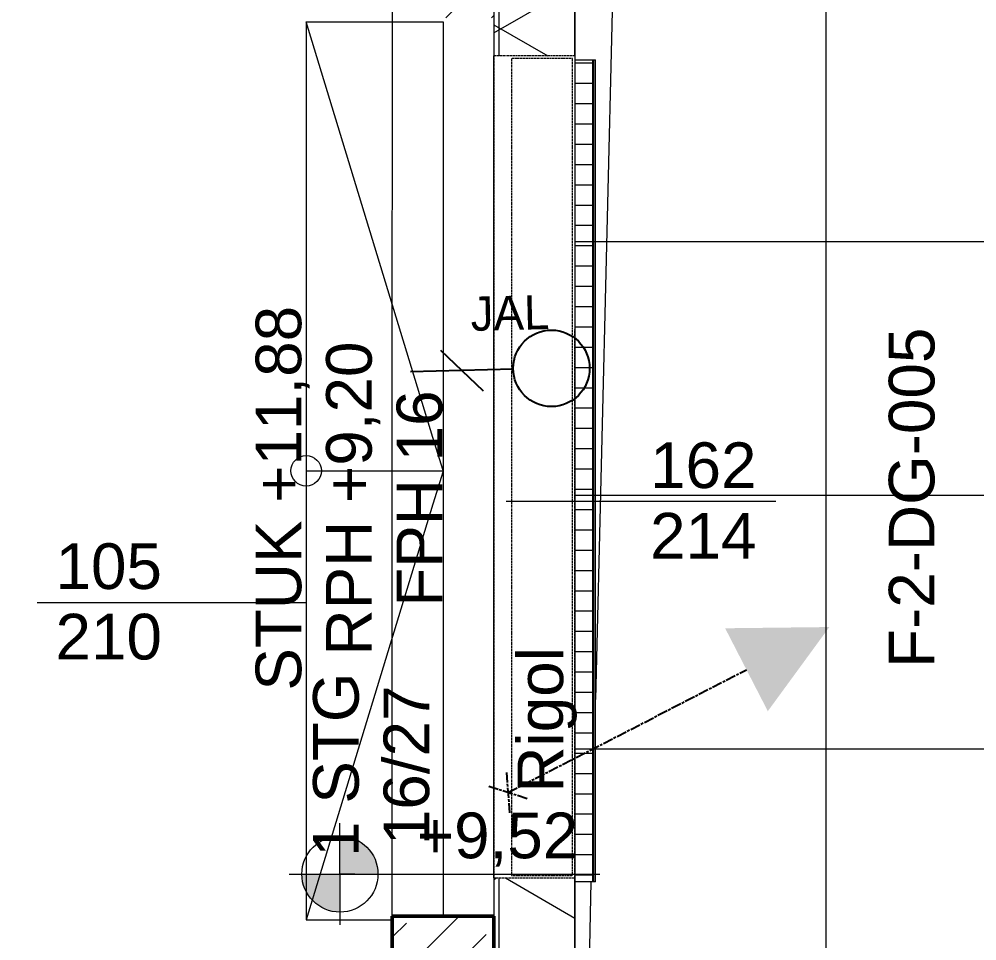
# Model space of a CAD drawing. Header units: metres. Extents: x -17679 to 22565, y -12299 to 33430.
# Drawn here: x 8060 to 9947, y 21630 to 23446 of the extents above; entities that cross this region are included whole.
import ezdxf
from ezdxf.enums import TextEntityAlignment as Align

# ---------------------------------------------------------------- set-up
doc = ezdxf.new("R2010")
doc.units = ezdxf.units.M
doc.linetypes.add('ACAD_ISO08W100', pattern=[36, 24, -3, 6, -3])
doc.linetypes.add('Verdeckt', pattern=[0.003, 0.002, -0.001])
doc.layers.get('0').update_dxf_attribs({"color": 252})
for name, color, linetype, lineweight in [('A-DETL-GENF_', 92, 'Continuous', 13), ('A-GLAZ-IDEN_', 152, 'Continuous', 9), ('A_Decken', 8, 'Continuous', 13), ('A_Durchbruch', 7, 'Verdeckt', 5), ('A_Raeume_', 7, 'Continuous', 5), ('A_Waende', 7, 'Continuous', 13), ('G-ANNO-DIMS_', 111, 'Continuous', 9), ('M-EQPM', 50, 'Continuous', 5), ('M-EQPM-IDEN_', 50, 'Continuous', 9), ('S-STRS', 31, 'Continuous', 13), ('S-STRS-ANNO_', 31, 'Continuous', 5), ('S-STRS-IDEN_', 31, 'Continuous', 9)]:
    doc.layers.add(name, color=color, linetype=linetype, lineweight=lineweight)
doc.layers.add('E_ERDUNG', color=150, linetype='ACAD_ISO08W100', true_color=0x0f87ff)
doc.layers.add('E_Steckdose+Schalter', color=150, linetype='Continuous', true_color=0x0b6cf4)
doc.styles.add('Arial_2', font='arial.ttf', dxfattribs={"height": 0.09})
doc.styles.add('ET_LEGENDE - Wohnung$0$ROMANS', font='romans.shx', dxfattribs={"width": 0.6})

# ---------------------------------------------------------------- blocks, each defined once
blk = doc.blocks.new('*U541')
blk.add_line((0, 65), (0, 240))
at = {"linetype": 'Continuous', "ltscale": 0.125}
blk.add_line((35.4, 187.9), (-35.4, 117.1), dxfattribs=at)
blk.add_circle((0, 0), 65)
at = {"style": 'ET_LEGENDE - Wohnung$0$ROMANS', "width": 0.6, "flags": 1}
for tag, p in [('RAUMBUCHNUMMER', (0, -400)), ('ANLAGE', (0, -550))]:
    blk.add_attdef(tag, text='', height=100, dxfattribs=at).set_placement(p, align=Align.MIDDLE)
for tag, p in [('TEILANLAGE_NR', (0, -700)), ('KOMPONENTE', (0, -850)), ('KOMPONENTE_NR', (0, -1000)), ('BEZEICHNUNG', (0, -1150)), ('TYP', (0, -1300)), ('HERSTELLER', (0, -1450)), ('MODEL', (0, -1600)), ('LEISTUNG_MAX', (0, -1750)), ('SPEZIFISCH_1', (0, -1900)), ('SPEZIFISCH_2', (0, -2050)), ('SPEZIFISCH_3', (0, -2200)), ('SPEZIFISCH_4', (0, -2350)), ('SPEZIFISCH_5', (0, -2500)), ('GEWERKE_CODE', (0, -2650)), ('LV_POS', (0, -2800)), ('ZAEHLER', (0, -2950)), ('PLATZHALTER_1', (0, -3100)), ('PLATZHALTER_2', (0, -3250)), ('PLATZHALTER_3', (0, -3400)), ('JOBLISTE_VDMA', (0, -3550)), ('ET_SPEZIFISCH_1', (0, -3700)), ('ET_SPEZIFISCH_2', (0, -3850)), ('ET_SPEZIFISCH_3', (0, -4000)), ('ET_SPEZIFISCH_4', (0, -4150)), ('ET_SPEZIFISCH_5', (0, -4300)), ('ET_SPEZIFISCH_6', (0, -4450)), ('ET_SPEZIFISCH_7', (0, -4600))]:
    blk.add_attdef(tag, text='', height=100, dxfattribs=at).set_placement(p, align=Align.MIDDLE_CENTER)
blk = doc.blocks.new('*U562')
for p, q in [((0, 0), (445.2, 445.2)), ((-17.9, 44), (17.9, -44)), ((47.5, 0), (-47.5, 0))]:
    blk.add_line(p, q)
blk.add_solid([(367.9, 522.6), (599.9, 599.9), (522.6, 367.9)])
at = {"style": 'ET_LEGENDE - Wohnung$0$ROMANS', "width": 0.6, "flags": 1}
for tag, p in [('RAUMBUCHNUMMER', (0, -300)), ('ANLAGE', (0, -450))]:
    blk.add_attdef(tag, text='', height=100, dxfattribs=at).set_placement(p, align=Align.MIDDLE)
for tag, p in [('TEILANLAGE_NR', (0, -600)), ('KOMPONENTE', (0, -750)), ('KOMPONENTE_NR', (0, -900)), ('BEZEICHNUNG', (0, -1050)), ('TYP', (0, -1200)), ('HERSTELLER', (0, -1350)), ('MODEL', (0, -1500)), ('LEISTUNG_MAX', (0, -1650)), ('SPEZIFISCH_1', (0, -1800)), ('SPEZIFISCH_2', (0, -1950)), ('SPEZIFISCH_3', (0, -2100)), ('SPEZIFISCH_4', (0, -2250)), ('SPEZIFISCH_5', (0, -2400)), ('GEWERKE_CODE', (0, -2550)), ('LV_POS', (0, -2700)), ('ZAEHLER', (0, -2850)), ('PLATZHALTER_1', (0, -3000)), ('PLATZHALTER_2', (0, -3150)), ('PLATZHALTER_3', (0, -3300)), ('JOBLISTE_VDMA', (0, -3450)), ('ET_SPEZIFISCH_1', (0, -3600)), ('ET_SPEZIFISCH_2', (0, -3750)), ('ET_SPEZIFISCH_3', (0, -3900)), ('ET_SPEZIFISCH_4', (0, -4050)), ('ET_SPEZIFISCH_5', (0, -4200)), ('ET_SPEZIFISCH_6', (0, -4350)), ('ET_SPEZIFISCH_7', (0, -4500))]:
    blk.add_attdef(tag, text='', height=100, dxfattribs=at).set_placement(p, align=Align.MIDDLE_CENTER)
blk = doc.blocks.new('HLS_Rigol - 20x8cm-V66-263_PP_03DG_BT2')
at = {"layer": 'M-EQPM'}
h = blk.add_hatch(dxfattribs=at)
h.set_pattern_fill('FP_100', color=256, style=0, pattern_type=2)
h.set_pattern_definition([(270, (0, 0.6096), (0.04, 0), [])])
h.paths.add_polyline_path([(0, -0.095), (1.62, -0.095), (1.62, -0.0596), (0, -0.0597), (0, -0.0912)])
for p, q in [((0, -0.095), (0, -0.0596)), ((1.62, -0.0596), (1.62, -0.095)), ((0, -0.095), (1.62, -0.095)), ((0, -0.097), (0, -0.095)), ((0, -0.1), (0, -0.097)), ((0, -0.097), (1.62, -0.097)), ((0, -0.1), (1.62, -0.1)), ((0, -0.1), (1.62, -0.1)), ((1.62, -0.095), (1.62, -0.097)), ((1.62, -0.097), (1.62, -0.1))]:
    blk.add_line(p, q, dxfattribs=at)
blk = doc.blocks.new('Allg_Rollladenkasten - 0130x0270-10446602-263_PP_03DG_BT2')
at = {"layer": 'A_Durchbruch'}
for p, q in [((-0.81, -0.0743), (-0.81, -0.2343)), ((0.81, -0.0743), (-0.81, -0.0743)), ((0.81, -0.2343), (0.81, -0.0743)), ((-0.805, -0.0793), (-0.805, -0.1993)), ((0.805, -0.0793), (-0.805, -0.0793)), ((0.805, -0.1993), (0.805, -0.0793)), ((-0.805, -0.1993), (0.805, -0.1993)), ((-0.81, -0.2343), (0.81, -0.2343)), ((-0.81, -0.2343), (0.81, -0.2343))]:
    blk.add_line(p, q, dxfattribs=at)
blk = doc.blocks.new('BS_Fens_Tuer - unten-7645928-263_PP_03DG_BT2')
at = {"layer": 'A-GLAZ-IDEN_'}
blk.add_line((0, 0.000124), (0, -0.010513), dxfattribs=at)
blk = doc.blocks.new('BS_Fens_PP - rechts-2843221-263_PP_03DG_BT2')
at = {"layer": 'A-GLAZ-IDEN_'}
blk.add_line((0, 0.000124), (0, -0.010513), dxfattribs=at)
blk = doc.blocks.new('Höhenkoten - 018-55641-263_PP_03DG_BT2')
at = {"layer": 'G-ANNO-DIMS_'}
h = blk.add_hatch(color=256, dxfattribs=at)
edge = h.paths.add_edge_path()
edge.add_line((0, 0), (0, 0.0015))
edge.add_arc((0, 0), 0.0015, 0, 90, ccw=False)
edge.add_line((0.0015, 0), (0, 0))
h = blk.add_hatch(color=256, dxfattribs=at)
edge = h.paths.add_edge_path()
edge.add_line((0, 0), (0, -0.0015))
edge.add_arc((0, 0), 0.0015, 180, 270, ccw=False)
edge.add_line((-0.0015, 0), (0, 0))
for p, q in [((0, 0), (0, 0.002)), ((-0.002, 0), (0.010242, 0)), ((0, 0), (0, -0.002))]:
    blk.add_line(p, q, dxfattribs=at)
blk.add_circle((0, 0), 0.0015, dxfattribs=at)
blk = doc.blocks.new('6546546')
at = {"layer": 'A-DETL-GENF_', "lineweight": 5, "true_color": 0x636466}
h = blk.add_hatch(dxfattribs=at)
h.set_pattern_fill('FP_140', color=251, style=0, pattern_type=2)
h.set_pattern_definition([(89.998, (-85.848, 81.011), (-0.5, 1.75e-05), []), (179.998, (-85.848, 81.011), (-1.75e-05, -0.5), [])])
h.paths.add_polyline_path([(-39.8586, 49.5703), (-37.5789, 50.548), (-37.5788, 55.4685), (-39.8586, 55.4685), (-39.8586, 49.9275)])
h.paths.add_polyline_path([(-39.8538, 50.4573), (-39.8538, 50.4573), (-39.8538, 50.4671)])
h.paths.add_polyline_path([(-39.8538, 50.4671), (-39.8538, 50.4671), (-39.8538, 50.4747)])
h.paths.add_polyline_path([(-39.8538, 50.4747), (-39.8538, 50.4747), (-39.8538, 50.4794)])
h.paths.add_polyline_path([(-39.781, 51.8483), (-39.7537, 52.6771), (-39.7638, 52.6771), (-39.7638, 52.6842), (-39.7891, 52.7278), (-39.7783, 52.7278), (-39.7783, 52.7316), (-39.7638, 52.7278), (-39.7475, 52.7282), (-39.7345, 52.7317), (-39.7216, 52.7392), (-39.7106, 52.7506), (-39.7037, 52.7627), (-39.6998, 52.7771), (-39.6999, 52.7921), (-39.7038, 52.8065), (-39.7113, 52.8194), (-39.7218, 52.8299), (-39.7348, 52.8373), (-39.75, 52.8411), (-39.7641, 52.8411), (-39.7785, 52.8372), (-39.7785, 52.8411), (-39.781, 52.8411), (-39.781, 52.8568), (-39.8137, 52.8521), (-39.8387, 52.6771), (-39.8387, 52.8771), (-39.781, 52.8771), (-39.781, 52.9825), (-39.7568, 52.9646), (-39.7646, 53.1626), (-39.7696, 53.1738), (-39.7651, 53.1738), (-39.7874, 53.7402), (-39.4119, 53.2066), (-39.1271, 53.557), (-38.9861, 53.2908), (-38.9861, 53.1738), (-39.1094, 53.1738), (-39.1094, 52.1363), (-39.75, 51.8616)])
h.paths.add_polyline_path([(-37.2796, 59.6652), (-37.2647, 59.6652), (-37.2503, 59.6691), (-37.2374, 59.6766), (-37.2268, 59.6872), (-37.2194, 59.7001), (-37.2156, 59.7146), (-37.2156, 59.7295), (-37.2195, 59.7439), (-37.227, 59.7568), (-37.2376, 59.7673), (-37.2505, 59.7747), (-37.265, 59.7786), (-37.2799, 59.7785), (-37.2943, 59.7746), (-37.3072, 59.7671), (-37.3177, 59.7566), (-37.3251, 59.7436), (-37.329, 59.7292), (-37.3286, 59.7133), (-37.325, 59.6999), (-37.3175, 59.687), (-37.307, 59.6765), (-37.294, 59.669), (-37.2894, 59.6678)])
h.paths.add_polyline_path([(-37.3082, 60.5211), (-37.3082, 62.1411), (-37.3112, 62.1411), (-37.3112, 60.5211)])
h.paths.add_polyline_path([(-37.3132, 60.5211), (-37.3132, 62.1411), (-37.3486, 62.1411), (-37.3486, 60.5211), (-37.3147, 60.5211)])
h.paths.add_polyline_path([(-52.1584, 64.3116), (-52.1584, 64.3117), (-52.4008, 64.3117), (-52.4008, 64.3167), (-52.4283, 64.3167), (-52.4283, 64.3917), (-52.4197, 64.4217), (-52.4768, 64.4217), (-52.4683, 64.3917), (-52.4683, 64.3167), (-52.4958, 64.3167), (-52.4958, 64.3117), (-52.5885, 64.3117), (-52.5885, 71.7188), (-54.1385, 71.7188), (-54.1385, 64.3118), (-52.3575, 64.3116)])
h.paths.add_polyline_path([(-37.2484, 66.4389), (-37.2391, 66.4443), (-37.2285, 66.4549), (-37.2211, 66.4679), (-37.2173, 66.4823), (-37.2173, 66.4972), (-37.2212, 66.5116), (-37.2287, 66.5245), (-37.2393, 66.535), (-37.2484, 66.5403), (-37.2484, 66.4396)])
h.paths.add_polyline_path([(-53.4604, 66.482), (-53.0651, 67.7037), (-53.0696, 67.7203), (-53.381, 66.8513), (-53.3809, 69.3357), (-52.7786, 69.3357), (-52.7684, 69.4729), (-52.7684, 68.6209), (-52.7787, 68.5891), (-52.7787, 68.2027), (-52.7684, 68.2027), (-52.9434, 68.1777), (-52.9684, 68.0027), (-52.7684, 68.0027), (-52.7684, 66.5935), (-52.7727, 66.6095), (-52.7787, 66.6903), (-53.381, 66.6903)])
h.paths.add_polyline_path([(-37.2797, 73.3336), (-37.2647, 73.3336), (-37.2503, 73.3375), (-37.2374, 73.345), (-37.2269, 73.3556), (-37.2195, 73.3685), (-37.2157, 73.383), (-37.2157, 73.3979), (-37.2196, 73.4123), (-37.2271, 73.4252), (-37.2377, 73.4357), (-37.2506, 73.4431), (-37.265, 73.447), (-37.2799, 73.4469), (-37.2943, 73.443), (-37.3072, 73.4355), (-37.3178, 73.425), (-37.3252, 73.412), (-37.329, 73.3976), (-37.329, 73.3827), (-37.3251, 73.3683), (-37.3176, 73.3554), (-37.307, 73.3449), (-37.2941, 73.3374)])
h.paths.add_polyline_path([(-37.3078, 74.1124), (-37.3078, 75.7324), (-37.3108, 75.7324), (-37.3108, 74.1124)])
h.paths.add_polyline_path([(-37.3128, 74.1124), (-37.3128, 75.7324), (-37.3482, 75.7324), (-37.3482, 74.1124), (-37.3147, 74.1124)])
h.paths.add_polyline_path([(-50.9382, 76.0566), (-50.9381, 76.0567), (-50.938, 82.8798), (-53.9881, 82.8798), (-53.9879, 76.0567), (-50.9581, 76.0566)])
h.paths.add_polyline_path([(-53.8681, 76.0567), (-53.8681, 76.0567), (-53.8681, 76.1229)])
h.paths.add_polyline_path([(-53.9968, 76.1926), (-53.996, 76.1945), (-53.9947, 76.2093), (-53.994, 76.2349), (-53.9943, 76.2783), (-53.9953, 76.2992), (-53.9968, 76.3069), (-54.1181, 76.3064), (-54.1181, 76.1926), (-54.0077, 76.1926)])
h.paths.add_polyline_path([(-40.5681, 76.6564), (-37.5781, 76.6564), (-37.5779, 83.0094), (-40.5679, 83.0095), (-40.5681, 76.6565)])
h.paths.add_polyline_path([(-51.0823, 77.1967), (-51.9251, 77.1967), (-51.9043, 77.2082), (-51.6211, 78.6527), (-51.5329, 78.4952), (-51.0493, 78.4952), (-51.0634, 77.9422), (-51.0048, 77.846), (-51.0382, 77.846), (-51.0375, 77.7691), (-50.9581, 77.7691), (-51.0374, 77.7578), (-51.0367, 77.6836), (-51.0699, 77.6836), (-51.0703, 77.6691), (-51.0481, 77.6691), (-51.0481, 77.5213), (-51.0582, 77.5213), (-51.0315, 77.1967), (-51.0703, 77.1967)])
h.paths.add_polyline_path([(-40.5631, 77.5891), (-40.5631, 77.5891), (-40.5631, 77.5989)])
h.paths.add_polyline_path([(-40.5631, 77.5989), (-40.5631, 77.5989), (-40.5631, 77.6065)])
h.paths.add_polyline_path([(-40.5631, 77.6065), (-40.5631, 77.6065), (-40.5631, 77.6112)])
h.paths.add_polyline_path([(-40.4899, 80.6466), (-40.5028, 80.6391), (-40.4954, 80.6466)])
h.paths.add_polyline_path([(-40.4915, 79.7938), (-40.4756, 80.443), (-40.5351, 80.443), (-40.4743, 80.4959), (-40.4739, 80.5137), (-40.4943, 80.5137), (-40.5026, 80.5336), (-40.5026, 80.5411), (-40.4897, 80.541), (-40.4733, 80.5372), (-40.4603, 80.5372), (-40.4459, 80.5411), (-40.433, 80.5486), (-40.4225, 80.5592), (-40.4151, 80.5721), (-40.4113, 80.5866), (-40.4113, 80.6015), (-40.4162, 80.6176), (-40.4227, 80.6288), (-40.4333, 80.6393), (-40.4462, 80.6467), (-40.4606, 80.6506), (-40.4755, 80.6505), (-40.4899, 80.6466), (-40.4899, 80.6506), (-40.498, 80.6506), (-40.4981, 80.6922), (-40.523, 80.6887), (-40.548, 80.5137), (-40.548, 80.7137), (-40.4981, 80.7137), (-40.4982, 80.7524), (-40.4784, 80.7678), (-40.4993, 81.3024), (-39.6246, 81.3024), (-39.7192, 79.7938), (-40.4718, 79.7938)])
at = {"layer": 'A_Waende', "lineweight": 5, "true_color": 0x636466}
h = blk.add_hatch(dxfattribs=at)
h.set_pattern_fill('FP_17', color=251, angle=-157.36, style=0, pattern_type=2)
h.set_pattern_definition([(269.998, (-40.72781, 79.78754), (0.20637, -7e-06), []), (329.998, (-40.72781, 79.78754), (0.103191, 0.178718), []), (29.998, (-40.72781, 79.78754), (-0.103184, 0.178734), [])])
h.paths.add_polyline_path([(-40.5681, 76.4964), (-40.5681, 77.9604), (-40.7281, 77.9604), (-40.7281, 76.4964), (-40.6575, 76.4964)])
h.paths.add_polyline_path([(-40.5681, 79.5804), (-40.568, 79.5804), (-40.5681, 82.5969), (-40.728, 82.5969), (-40.728, 79.5804), (-40.5681, 79.5804)])
h = blk.add_hatch(dxfattribs=at)
h.set_pattern_fill('FP_2', color=251, style=0, pattern_type=2)
h.set_pattern_definition([(45, (0, 0), (-0.08980256, 0.08980256), []), (45, (0.0898, 0), (-0.08980256, 0.08980256), [0.0635, -0.03175])])
h.paths.add_polyline_path([(-40.7281, 76.4964), (-40.7281, 77.4979), (-40.8711, 77.4979), (-40.8681, 77.4904), (-40.9281, 77.4904), (-40.9279, 76.4964)])
h.paths.add_polyline_path([(-40.7281, 77.6329), (-40.7281, 77.8854), (-40.9281, 77.8854), (-40.9279, 77.64), (-40.9251, 77.6329), (-40.7281, 77.6329)])
h.paths.add_polyline_path([(-40.7281, 77.4979), (-40.7281, 77.6329), (-40.7911, 77.5904), (-40.7281, 77.5904), (-40.8281, 77.5654), (-40.7281, 77.5404), (-40.7911, 77.5404), (-40.7638, 77.522)])
h.paths.add_polyline_path([(-40.8832, 77.5282), (-40.8651, 77.5404), (-40.8881, 77.5404)])
h.paths.add_polyline_path([(-40.8917, 77.5495), (-40.8281, 77.5654), (-40.9059, 77.5848), (-40.8981, 77.5654)])
h.paths.add_polyline_path([(-40.8651, 77.5904), (-40.924, 77.6301), (-40.9081, 77.5904), (-40.8681, 77.5904)])
h.paths.add_polyline_path([(-40.728, 79.6554), (-40.728, 82.0142), (-40.928, 82.0142), (-40.9279, 79.6554), (-40.7366, 79.6554)])
at = {"layer": 'A_Decken', "color": 251, "true_color": 0x636466}
for p, q in [((-40.4733, 80.5372), (-40.5277, 78.312)), ((-40.928, 79.6474), (-40.928, 79.6554)), ((-40.5365, 77.9528), (-40.5454, 77.5854))]:
    blk.add_line(p, q, dxfattribs=at)
at = {"layer": 'A_Raeume_', "color": 251, "true_color": 0x636466, "flags": 128}
for points in [[(-40.5679, 83.0795), (-40.5681, 76.6564), (-37.5081, 76.6563), (-37.5079, 83.0794)], [(-40.9281, 76.5389), (-40.928, 82.0144), (-42.4729, 82.0144), (-42.4729, 82.7796), (-44.7529, 82.7796), (-44.7529, 82.0145), (-46.968, 82.0146), (-46.9681, 77.8854), (-45.0831, 77.8854), (-45.0831, 76.539)]]:
    blk.add_lwpolyline(points, close=True, dxfattribs=at)
at = {"layer": 'A_Waende', "color": 251, "lineweight": 5, "true_color": 0x636466}
for p, q in [((-40.568, 79.5804), (-40.568, 82.5969)), ((-40.728, 82.2971), (-40.728, 79.5804)), ((-40.7281, 77.9604), (-40.7281, 77.8854)), ((-40.5681, 76.6564), (-40.5681, 77.9604))]:
    blk.add_line(p, q, dxfattribs=at)
at = {"layer": 'A_Waende', "color": 251, "true_color": 0x636466}
blk.add_line((-40.7281, 77.9604), (-40.728, 79.5804), dxfattribs=at)
at = {"layer": 'A_Waende', "color": 251, "lineweight": 50, "true_color": 0x636466}
for p, q in [((-40.7281, 77.8854), (-40.9281, 77.8854)), ((-40.9281, 77.8854), (-40.9281, 77.6404)), ((-40.7281, 76.4964), (-40.7281, 77.8854))]:
    blk.add_line(p, q, dxfattribs=at)
at = {"layer": 'G-ANNO-DIMS_', "color": 251, "true_color": 0x636466}
blk.add_line((-41.0017, 77.9681), (-41.0313, 77.9681), dxfattribs=at)
at = {"layer": 'S-STRS', "color": 251, "true_color": 0x636466}
for p, q in [((-41.0978, 79.6474), (-41.0981, 77.8779)), ((-41.0978, 79.6474), (-41.0981, 77.8779)), ((-41.0978, 79.6474), (-40.828, 79.6474)), ((-40.8278, 79.6474), (-40.8279, 79.0555)), ((-40.8279, 79.0553), (-40.8281, 77.9854)), ((-40.8281, 77.9854), (-40.8281, 77.8854)), ((-41.0981, 77.8779), (-40.9281, 77.8778))]:
    blk.add_line(p, q, dxfattribs=at)
at = {"layer": 'S-STRS-ANNO_', "color": 251, "true_color": 0x636466}
for p, q in [((-40.8481, 78.8286), (-41.0978, 79.6474)), ((-40.8281, 78.763), (-40.8481, 78.8286)), ((-41.0979, 78.7627), (-40.8481, 78.7626)), ((-40.8481, 78.7626), (-40.8281, 78.7626)), ((-40.8281, 78.7622), (-40.8481, 78.6967)), ((-40.8481, 78.6967), (-41.0981, 77.8779))]:
    blk.add_line(p, q, dxfattribs=at)
blk.add_circle((-41.0979, 78.7627), 0.03, dxfattribs=at)
at = {"layer": 'A-GLAZ-IDEN_', "color": 251, "true_color": 0x636466, "xscale": 49.99999999999998, "yscale": 49.99999999999998, "zscale": 49.99999999999998}
for name, p, rotation in [('BS_Fens_PP - rechts-2843221-263_PP_03DG_BT2', (-40.6977, 78.7031), 89.99827587846517), ('BS_Fens_Tuer - unten-7645928-263_PP_03DG_BT2', (-41.1027, 78.5023), 269.9982758784653)]:
    blk.add_blockref(name, p, dxfattribs=dict(at, rotation=rotation))
at = {"layer": 'A_Durchbruch', "color": 251, "true_color": 0x636466, "rotation": 269.998275878465}
blk.add_blockref('Allg_Rollladenkasten - 0130x0270-10446602-263_PP_03DG_BT2', (-40.4937, 78.7704), dxfattribs=at)
at = {"layer": 'G-ANNO-DIMS_', "color": 251, "true_color": 0x636466, "xscale": 49.99999999999999, "yscale": 49.99999999999999, "zscale": 49.99999999999999}
blk.add_blockref('Höhenkoten - 018-55641-263_PP_03DG_BT2', (-41.0313, 77.9681), dxfattribs=at)
at = {"layer": 'M-EQPM', "color": 251, "true_color": 0x636466, "rotation": 89.99827587846517}
blk.add_blockref('HLS_Rigol - 20x8cm-V66-263_PP_03DG_BT2', (-40.6277, 77.9528), dxfattribs=at)
at = {"layer": 'A-GLAZ-IDEN_', "color": 251, "true_color": 0x636466, "char_height": 0.09, "attachment_point": 1, "style": 'Arial_2'}
for s, insert, width, rotation in [('STUK +11,88', (-41.1975, 78.3295), 0.905907, 90), ('F-2-DG-005', (-39.9495, 78.3742), 0.797679, 90), ('RPH +9,20', (-41.0586, 78.3989), 0.737552, 90), ('FPH 16', (-40.9197, 78.4949), 0.509072, 90), ('162', (-40.42, 78.8187), 0.252532, 359.9983), ('214', (-40.42, 78.6798), 0.252532, 359.9983), ('105', (-41.5919, 78.6198), 0.252532, 359.9983), ('210', (-41.5919, 78.4809), 0.252532, 359.9983)]:
    blk.add_mtext(s, dxfattribs=dict(at, insert=insert, width=width, rotation=rotation))
at = {"layer": 'G-ANNO-DIMS_', "color": 251, "true_color": 0x636466, "insert": (-40.8797, 78.0892), "char_height": 0.09, "width": 0.380128, "attachment_point": 1, "line_spacing_factor": 0.941778, "style": 'Arial_2'}
blk.add_mtext('+9,52', dxfattribs=at)
at = {"layer": 'M-EQPM-IDEN_', "color": 251, "true_color": 0x636466, "insert": (-40.6813, 78.1287), "char_height": 0.09, "width": 0.3327, "attachment_point": 1, "rotation": 90, "style": 'Arial_2'}
blk.add_mtext('Rigol', dxfattribs=at)
at = {"layer": 'S-STRS-IDEN_', "color": 251, "true_color": 0x636466, "char_height": 0.09, "attachment_point": 1, "rotation": 90, "style": 'Arial_2'}
for s, insert, width in [('1 STG', (-41.0843, 78.0019), 0.432911), ('16/27', (-40.9454, 78.025), 0.376793)]:
    blk.add_mtext(s, dxfattribs=dict(at, insert=insert, width=width))

msp = doc.modelspace()

# ---------------------------------------------------------------- block references
at = {"xscale": 1000, "yscale": 1000, "zscale": 1000}
msp.add_blockref('6546546', (49723.1, -56206.7), dxfattribs=at)
at = {"layer": 'E_ERDUNG', "xscale": 0.8398080000000001, "yscale": 0.8398080000000001, "zscale": 0.8398080000000001, "rotation": 342.249517786522}
msp.add_blockref('*U562', (9023, 21921.9), dxfattribs=at)
at = {"layer": 'E_Steckdose+Schalter', "xscale": 1.15822503442624, "yscale": 1.15822503442624, "zscale": 1.15822503442624, "rotation": 91.36110168650983}
msp.add_blockref('*U541', (9108.7, 22757.9), dxfattribs=at)

# ---------------------------------------------------------------- texts
at = {"color": 212}
msp.add_text('JAL', height=67.36, rotation=1.3611, dxfattribs=at).set_placement((8950.1, 22831.6))

doc.saveas('drawing.dxf')
